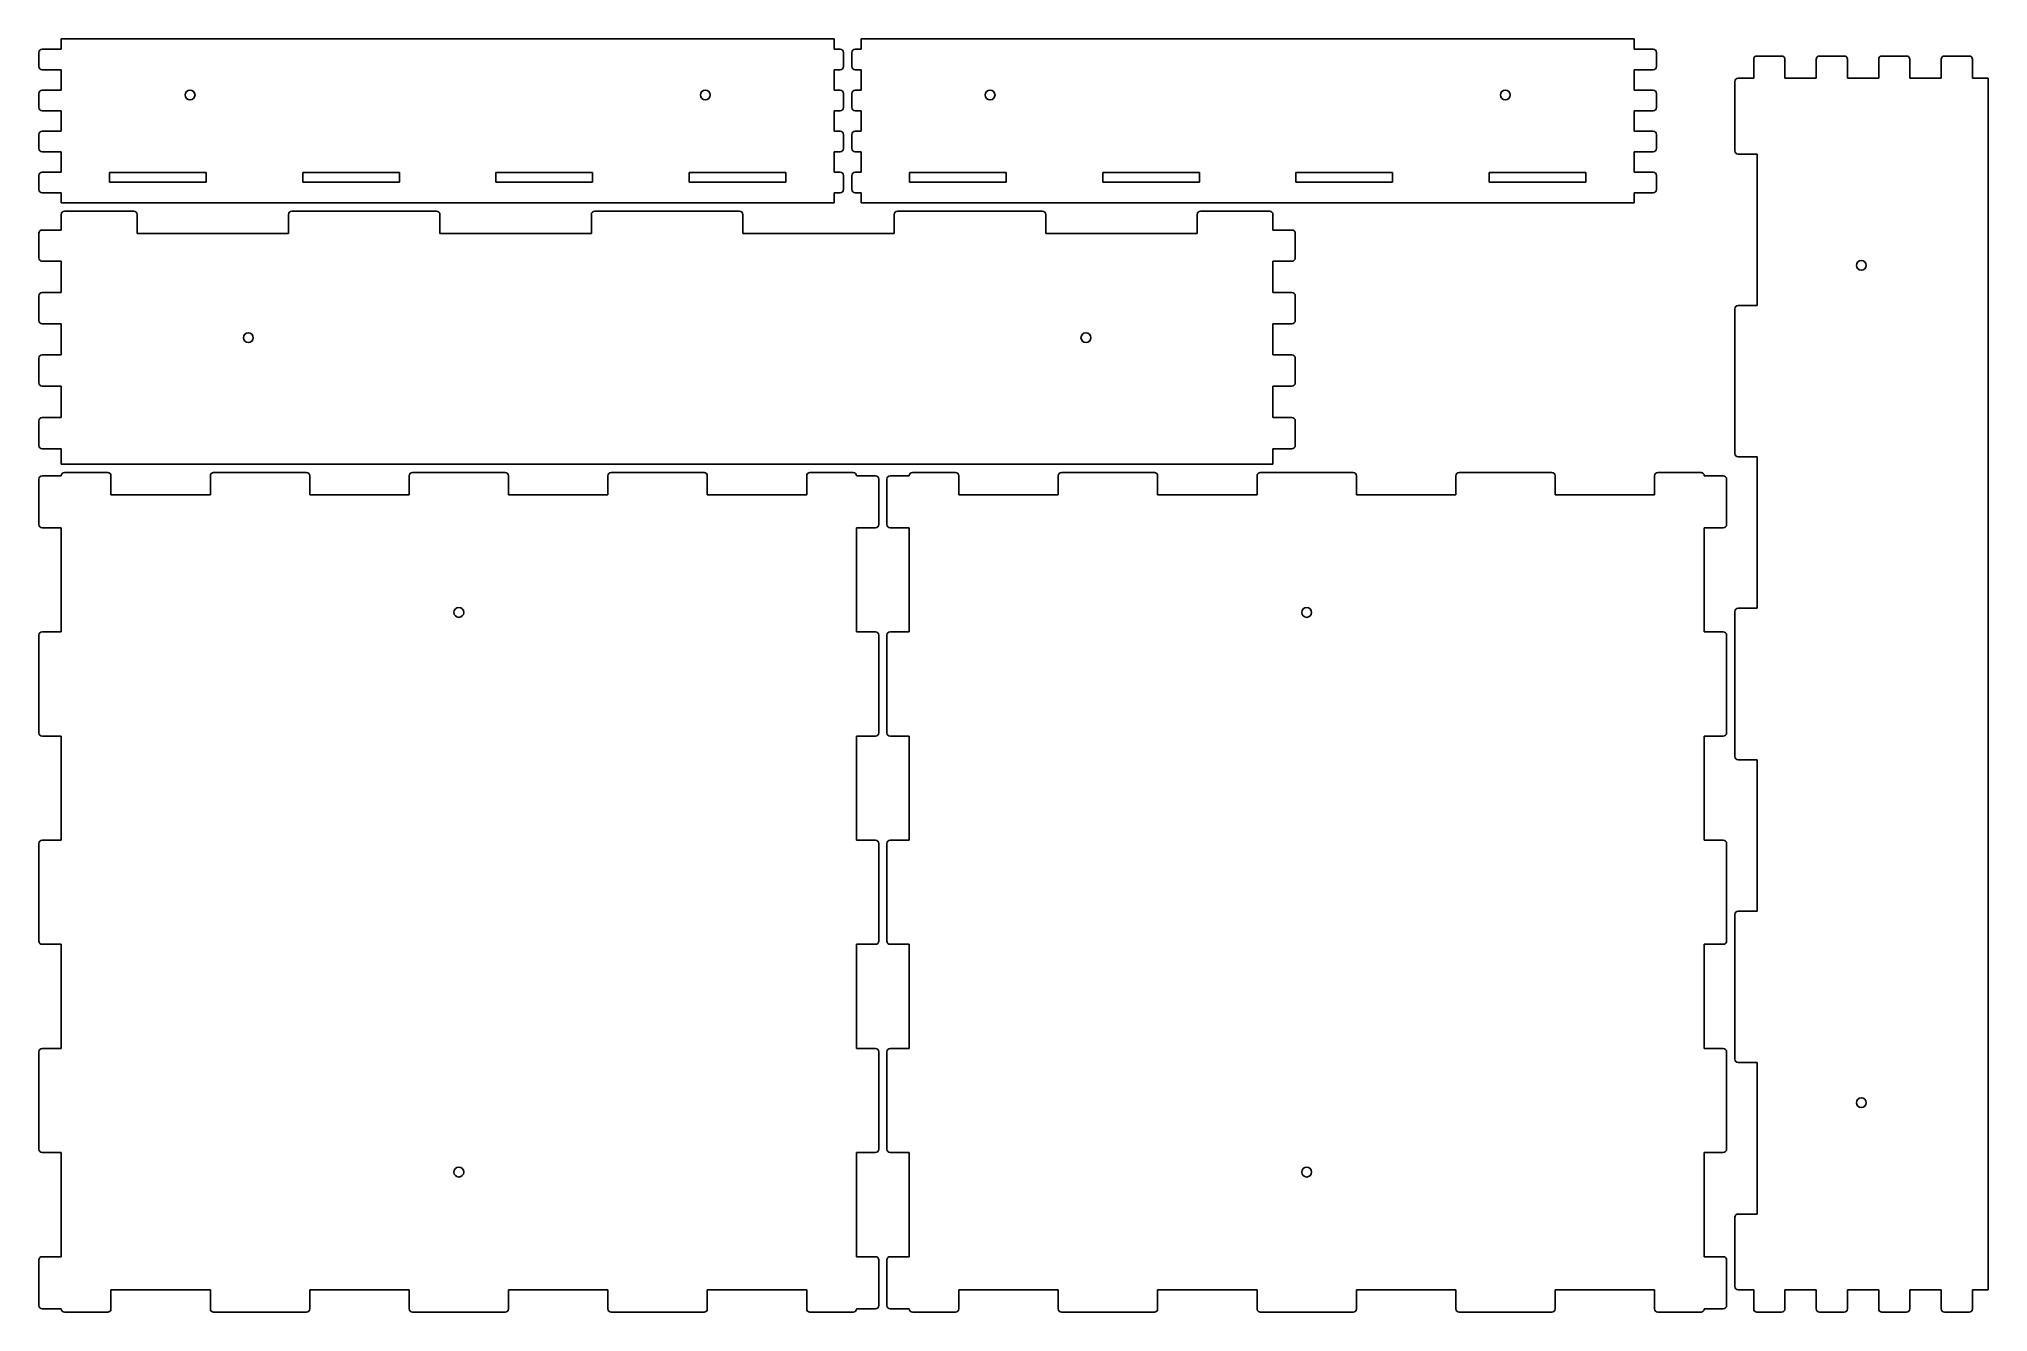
# Model space of a CAD drawing. Header units: millimetres. Extents: x 0 to 1188, y 0 to 776.
import ezdxf

# ---------------------------------------------------------------- set-up
doc = ezdxf.new("R2010")
doc.units = ezdxf.units.MM
doc.layers.add('SheetCutProfiles', color=7, linetype='CONTINUOUS')

msp = doc.modelspace()

# ---------------------------------------------------------------- linework, layer by layer
at = {"layer": 'SheetCutProfiles'}
for p, q in [((13.6, 776.4), (13.6, 770.15)), ((484.8, 776.4), (13.6, 776.4)), ((484.8, 776.4), (484.8, 770.15)), ((501.4, 776.4), (972.6, 776.4)), ((501.4, 776.4), (501.4, 770.15)), ((972.6, 776.4), (972.6, 770.15)), ((0, 768.15), (0, 759.65)), ((2, 770.15), (13.6, 770.15)), ((488.6, 770.15), (484.8, 770.15)), ((490.6, 768.15), (490.6, 759.65)), ((495.6, 768.15), (495.6, 759.65)), ((497.6, 770.15), (501.4, 770.15)), ((984.2, 770.15), (972.6, 770.15)), ((986.2, 768.15), (986.2, 759.65)), ((1045.525, 752.4), (1045.525, 764)), ((1062.575, 766), (1047.525, 766)), ((1064.575, 764), (1064.575, 752.4)), ((1083.625, 752.4), (1083.625, 764)), ((1100.675, 766), (1085.625, 766)), ((1102.675, 764), (1102.675, 752.4)), ((1121.725, 752.4), (1121.725, 764)), ((1138.775, 766), (1123.725, 766)), ((1140.775, 764), (1140.775, 752.4)), ((1159.825, 752.4), (1159.825, 764)), ((1176.875, 766), (1161.825, 766)), ((1178.875, 764), (1178.875, 752.4)), ((13.6, 757.65), (2, 757.65)), ((13.6, 757.65), (13.6, 745.15)), ((484.8, 757.65), (488.6, 757.65)), ((484.8, 757.65), (484.8, 745.15)), ((501.4, 757.65), (497.6, 757.65)), ((501.4, 757.65), (501.4, 745.15)), ((972.6, 757.65), (972.6, 745.15)), ((972.6, 757.65), (984.2, 757.65)), ((1034, 750.4), (1034, 708.225)), ((1045.525, 752.4), (1036, 752.4)), ((1083.625, 752.4), (1064.575, 752.4)), ((1121.725, 752.4), (1102.675, 752.4)), ((1159.825, 752.4), (1140.775, 752.4)), ((1188.4, 752.4), (1178.875, 752.4)), ((1188.4, 752.4), (1188.4, 13.6)), ((0, 743.15), (0, 734.65)), ((2, 745.15), (13.6, 745.15)), ((488.6, 745.15), (484.8, 745.15)), ((490.6, 743.15), (490.6, 734.65)), ((495.6, 743.15), (495.6, 734.65)), ((497.6, 745.15), (501.4, 745.15)), ((984.2, 745.15), (972.6, 745.15)), ((986.2, 743.15), (986.2, 734.65)), ((13.6, 732.65), (2, 732.65)), ((13.6, 732.65), (13.6, 720.15)), ((484.8, 732.65), (488.6, 732.65)), ((484.8, 732.65), (484.8, 720.15)), ((501.4, 732.65), (497.6, 732.65)), ((501.4, 732.65), (501.4, 720.15)), ((972.6, 732.65), (972.6, 720.15)), ((972.6, 732.65), (984.2, 732.65)), ((0, 718.15), (0, 709.65)), ((2, 720.15), (13.6, 720.15)), ((488.6, 720.15), (484.8, 720.15)), ((490.6, 718.15), (490.6, 709.65)), ((495.6, 718.15), (495.6, 709.65)), ((497.6, 720.15), (501.4, 720.15)), ((984.2, 720.15), (972.6, 720.15)), ((986.2, 718.15), (986.2, 709.65)), ((13.6, 707.65), (2, 707.65)), ((13.6, 707.65), (13.6, 695.15)), ((484.8, 707.65), (488.6, 707.65)), ((484.8, 707.65), (484.8, 695.15)), ((501.4, 707.65), (497.6, 707.65)), ((501.4, 707.65), (501.4, 695.15)), ((972.6, 707.65), (972.6, 695.15)), ((972.6, 707.65), (984.2, 707.65)), ((1036, 706.225), (1047.6, 706.225)), ((1047.6, 706.225), (1047.6, 613.875)), ((0, 693.15), (0, 684.65)), ((2, 695.15), (13.6, 695.15)), ((43.05, 694.9), (101.95, 694.9)), ((43.05, 689.1), (43.05, 694.9)), ((101.95, 694.9), (101.95, 689.1)), ((160.85, 694.9), (219.75, 694.9)), ((160.85, 689.1), (160.85, 694.9)), ((219.75, 694.9), (219.75, 689.1)), ((278.65, 694.9), (337.55, 694.9)), ((278.65, 689.1), (278.65, 694.9)), ((337.55, 694.9), (337.55, 689.1)), ((396.45, 694.9), (455.35, 694.9)), ((396.45, 689.1), (396.45, 694.9)), ((455.35, 694.9), (455.35, 689.1)), ((488.6, 695.15), (484.8, 695.15)), ((490.6, 693.15), (490.6, 684.65)), ((495.6, 693.15), (495.6, 684.65)), ((497.6, 695.15), (501.4, 695.15)), ((589.75, 694.9), (530.85, 694.9)), ((530.85, 694.9), (530.85, 689.1)), ((589.75, 689.1), (589.75, 694.9)), ((707.55, 694.9), (648.65, 694.9)), ((648.65, 694.9), (648.65, 689.1)), ((707.55, 689.1), (707.55, 694.9)), ((825.35, 694.9), (766.45, 694.9)), ((766.45, 694.9), (766.45, 689.1)), ((825.35, 689.1), (825.35, 694.9)), ((943.15, 694.9), (884.25, 694.9)), ((884.25, 694.9), (884.25, 689.1)), ((943.15, 689.1), (943.15, 694.9)), ((984.2, 695.15), (972.6, 695.15)), ((986.2, 693.15), (986.2, 684.65)), ((13.6, 682.65), (2, 682.65)), ((13.6, 682.65), (13.6, 676.4)), ((101.95, 689.1), (43.05, 689.1)), ((219.75, 689.1), (160.85, 689.1)), ((337.55, 689.1), (278.65, 689.1)), ((455.35, 689.1), (396.45, 689.1)), ((484.8, 682.65), (488.6, 682.65)), ((484.8, 682.65), (484.8, 676.4)), ((501.4, 682.65), (497.6, 682.65)), ((501.4, 682.65), (501.4, 676.4)), ((530.85, 689.1), (589.75, 689.1)), ((648.65, 689.1), (707.55, 689.1)), ((766.45, 689.1), (825.35, 689.1)), ((884.25, 689.1), (943.15, 689.1)), ((972.6, 682.65), (972.6, 676.4)), ((972.6, 682.65), (984.2, 682.65)), ((484.8, 676.4), (13.6, 676.4)), ((13.6, 659.875), (13.6, 669.4)), ((15.6, 671.4), (57.775, 671.4)), ((59.775, 669.4), (59.775, 657.8)), ((152.125, 657.8), (152.125, 669.4)), ((154.125, 671.4), (242.475, 671.4)), ((244.475, 669.4), (244.475, 657.8)), ((336.825, 657.8), (336.825, 669.4)), ((338.825, 671.4), (427.175, 671.4)), ((429.175, 669.4), (429.175, 657.8)), ((501.4, 676.4), (972.6, 676.4)), ((521.525, 657.8), (521.525, 669.4)), ((523.525, 671.4), (611.875, 671.4)), ((613.875, 669.4), (613.875, 657.8)), ((706.225, 657.8), (706.225, 669.4)), ((708.225, 671.4), (750.4, 671.4)), ((752.4, 669.4), (752.4, 659.875)), ((0, 642.825), (0, 657.875)), ((13.6, 659.875), (2, 659.875)), ((59.775, 657.8), (152.125, 657.8)), ((244.475, 657.8), (336.825, 657.8)), ((429.175, 657.8), (521.525, 657.8)), ((613.875, 657.8), (706.225, 657.8)), ((752.4, 659.875), (764, 659.875)), ((766, 642.825), (766, 657.875)), ((2, 640.825), (13.6, 640.825)), ((13.6, 621.775), (13.6, 640.825)), ((752.4, 621.775), (752.4, 640.825)), ((764, 640.825), (752.4, 640.825)), ((0, 604.725), (0, 619.775)), ((13.6, 621.775), (2, 621.775)), ((752.4, 621.775), (764, 621.775)), ((766, 604.725), (766, 619.775)), ((1034, 611.875), (1034, 523.525)), ((1047.6, 613.875), (1036, 613.875)), ((2, 602.725), (13.6, 602.725)), ((13.6, 583.675), (13.6, 602.725)), ((752.4, 583.675), (752.4, 602.725)), ((764, 602.725), (752.4, 602.725)), ((13.6, 583.675), (2, 583.675)), ((752.4, 583.675), (764, 583.675)), ((0, 566.625), (0, 581.675)), ((766, 566.625), (766, 581.675)), ((2, 564.625), (13.6, 564.625)), ((13.6, 545.575), (13.6, 564.625)), ((752.4, 545.575), (752.4, 564.625)), ((764, 564.625), (752.4, 564.625)), ((0, 528.525), (0, 543.575)), ((13.6, 545.575), (2, 545.575)), ((752.4, 545.575), (764, 545.575)), ((766, 528.525), (766, 543.575)), ((2, 526.525), (13.6, 526.525)), ((13.6, 517), (13.6, 526.525)), ((752.4, 517), (752.4, 526.525)), ((764, 526.525), (752.4, 526.525)), ((13.6, 517), (752.4, 517)), ((15.6, 512), (41.9, 512)), ((106.5, 512), (163.1, 512)), ((227.7, 512), (284.3, 512)), ((348.9, 512), (405.5, 512)), ((470.1, 512), (496.4, 512)), ((558.9, 512), (532.6, 512)), ((680.1, 512), (623.5, 512)), ((801.3, 512), (744.7, 512)), ((922.5, 512), (865.9, 512)), ((1013.4, 512), (987.1, 512)), ((1036, 521.525), (1047.6, 521.525)), ((1047.6, 521.525), (1047.6, 429.175)), ((0, 508), (0, 480.25)), ((13.6, 510), (2, 510)), ((43.9, 498.4), (43.9, 510)), ((104.5, 510), (104.5, 498.4)), ((165.1, 498.4), (165.1, 510)), ((225.7, 510), (225.7, 498.4)), ((286.3, 498.4), (286.3, 510)), ((346.9, 510), (346.9, 498.4)), ((407.5, 498.4), (407.5, 510)), ((468.1, 510), (468.1, 498.4)), ((510, 510), (498.4, 510)), ((512, 480.25), (512, 508)), ((517, 480.25), (517, 508)), ((519, 510), (530.6, 510)), ((560.9, 510), (560.9, 498.4)), ((621.5, 498.4), (621.5, 510)), ((682.1, 510), (682.1, 498.4)), ((742.7, 498.4), (742.7, 510)), ((803.3, 510), (803.3, 498.4)), ((863.9, 498.4), (863.9, 510)), ((924.5, 510), (924.5, 498.4)), ((985.1, 498.4), (985.1, 510)), ((1015.4, 510), (1027, 510)), ((1029, 508), (1029, 480.25)), ((104.5, 498.4), (43.9, 498.4)), ((225.7, 498.4), (165.1, 498.4)), ((346.9, 498.4), (286.3, 498.4)), ((468.1, 498.4), (407.5, 498.4)), ((560.9, 498.4), (621.5, 498.4)), ((682.1, 498.4), (742.7, 498.4)), ((803.3, 498.4), (863.9, 498.4)), ((924.5, 498.4), (985.1, 498.4)), ((2, 478.25), (13.6, 478.25)), ((13.6, 478.25), (13.6, 414.75)), ((498.4, 478.25), (510, 478.25)), ((498.4, 414.75), (498.4, 478.25)), ((530.6, 478.25), (519, 478.25)), ((530.6, 414.75), (530.6, 478.25)), ((1015.4, 478.25), (1015.4, 414.75)), ((1027, 478.25), (1015.4, 478.25)), ((1047.6, 429.175), (1036, 429.175)), ((1034, 427.175), (1034, 338.825)), ((0, 412.75), (0, 353.25)), ((13.6, 414.75), (2, 414.75)), ((510, 414.75), (498.4, 414.75)), ((512, 353.25), (512, 412.75)), ((517, 353.25), (517, 412.75)), ((519, 414.75), (530.6, 414.75)), ((1015.4, 414.75), (1027, 414.75)), ((1029, 412.75), (1029, 353.25)), ((2, 351.25), (13.6, 351.25)), ((13.6, 351.25), (13.6, 287.75)), ((498.4, 351.25), (510, 351.25)), ((498.4, 287.75), (498.4, 351.25)), ((530.6, 351.25), (519, 351.25)), ((530.6, 287.75), (530.6, 351.25)), ((1015.4, 351.25), (1015.4, 287.75)), ((1027, 351.25), (1015.4, 351.25)), ((1036, 336.825), (1047.6, 336.825)), ((1047.6, 336.825), (1047.6, 244.475)), ((0, 285.75), (0, 226.25)), ((13.6, 287.75), (2, 287.75)), ((510, 287.75), (498.4, 287.75)), ((512, 226.25), (512, 285.75)), ((517, 226.25), (517, 285.75)), ((519, 287.75), (530.6, 287.75)), ((1015.4, 287.75), (1027, 287.75)), ((1029, 285.75), (1029, 226.25)), ((1034, 242.475), (1034, 154.125)), ((1047.6, 244.475), (1036, 244.475)), ((2, 224.25), (13.6, 224.25)), ((13.6, 224.25), (13.6, 160.75)), ((498.4, 224.25), (510, 224.25)), ((498.4, 160.75), (498.4, 224.25)), ((530.6, 224.25), (519, 224.25)), ((530.6, 160.75), (530.6, 224.25)), ((1015.4, 224.25), (1015.4, 160.75)), ((1027, 224.25), (1015.4, 224.25)), ((0, 158.75), (0, 99.25)), ((13.6, 160.75), (2, 160.75)), ((510, 160.75), (498.4, 160.75)), ((512, 99.25), (512, 158.75)), ((517, 99.25), (517, 158.75)), ((519, 160.75), (530.6, 160.75)), ((1015.4, 160.75), (1027, 160.75)), ((1029, 158.75), (1029, 99.25)), ((1036, 152.125), (1047.6, 152.125)), ((1047.6, 152.125), (1047.6, 59.775)), ((2, 97.25), (13.6, 97.25)), ((13.6, 97.25), (13.6, 33.75)), ((498.4, 97.25), (510, 97.25)), ((498.4, 33.75), (498.4, 97.25)), ((530.6, 97.25), (519, 97.25)), ((530.6, 33.75), (530.6, 97.25)), ((1015.4, 97.25), (1015.4, 33.75)), ((1027, 97.25), (1015.4, 97.25)), ((1047.6, 59.775), (1036, 59.775)), ((1034, 57.775), (1034, 15.6)), ((0, 31.75), (0, 4)), ((13.6, 33.75), (2, 33.75)), ((510, 33.75), (498.4, 33.75)), ((512, 4), (512, 31.75)), ((517, 4), (517, 31.75)), ((519, 33.75), (530.6, 33.75)), ((1015.4, 33.75), (1027, 33.75)), ((1029, 31.75), (1029, 4)), ((43.9, 13.6), (104.5, 13.6)), ((43.9, 2), (43.9, 13.6)), ((104.5, 13.6), (104.5, 2)), ((165.1, 13.6), (225.7, 13.6)), ((165.1, 2), (165.1, 13.6)), ((225.7, 13.6), (225.7, 2)), ((286.3, 13.6), (346.9, 13.6)), ((286.3, 2), (286.3, 13.6)), ((346.9, 13.6), (346.9, 2)), ((407.5, 13.6), (468.1, 13.6)), ((407.5, 2), (407.5, 13.6)), ((468.1, 13.6), (468.1, 2)), ((560.9, 13.6), (560.9, 2)), ((621.5, 13.6), (560.9, 13.6)), ((621.5, 2), (621.5, 13.6)), ((682.1, 13.6), (682.1, 2)), ((742.7, 13.6), (682.1, 13.6)), ((742.7, 2), (742.7, 13.6)), ((803.3, 13.6), (803.3, 2)), ((863.9, 13.6), (803.3, 13.6)), ((863.9, 2), (863.9, 13.6)), ((924.5, 13.6), (924.5, 2)), ((985.1, 13.6), (924.5, 13.6)), ((985.1, 2), (985.1, 13.6)), ((1036, 13.6), (1045.525, 13.6)), ((1045.525, 13.6), (1045.525, 2)), ((1083.625, 13.6), (1064.575, 13.6)), ((1064.575, 2), (1064.575, 13.6)), ((1083.625, 13.6), (1083.625, 2)), ((1121.725, 13.6), (1102.675, 13.6)), ((1102.675, 2), (1102.675, 13.6)), ((1121.725, 13.6), (1121.725, 2)), ((1159.825, 13.6), (1140.775, 13.6)), ((1140.775, 2), (1140.775, 13.6)), ((1159.825, 13.6), (1159.825, 2)), ((1188.4, 13.6), (1178.875, 13.6)), ((1178.875, 2), (1178.875, 13.6)), ((13.6, 2), (2, 2)), ((41.9, 0), (15.6, 0)), ((163.1, 0), (106.5, 0)), ((284.3, 0), (227.7, 0)), ((405.5, 0), (348.9, 0)), ((496.4, 0), (470.1, 0)), ((510, 2), (498.4, 2)), ((519, 2), (530.6, 2)), ((558.9, 0), (532.6, 0)), ((680.1, 0), (623.5, 0)), ((801.3, 0), (744.7, 0)), ((922.5, 0), (865.9, 0)), ((1013.4, 0), (987.1, 0)), ((1015.4, 2), (1027, 2)), ((1062.575, 0), (1047.525, 0)), ((1100.675, 0), (1085.625, 0)), ((1138.775, 0), (1123.725, 0)), ((1176.875, 0), (1161.825, 0))]:
    msp.add_line(p, q, dxfattribs=at)
for centre in [(92.133, 742.25), (406.267, 742.25), (579.933, 742.25), (894.067, 742.25), (1111.2, 638.333), (127.667, 594.2), (638.333, 594.2), (256, 426.667), (773, 426.667), (1111.2, 127.667), (256, 85.333), (773, 85.333)]:
    msp.add_circle(centre, 3, dxfattribs=at)
for centre, start, end in [((2, 768.15), 90, 180), ((488.6, 768.15), 0, 90), ((497.6, 768.15), 90, 180), ((984.2, 768.15), 0, 90), ((1047.525, 764), 90, 180), ((1062.575, 764), 0, 90), ((1085.625, 764), 90, 180), ((1100.675, 764), 0, 90), ((1123.725, 764), 90, 180), ((1138.775, 764), 0, 90), ((1161.825, 764), 90, 180), ((1176.875, 764), 0, 90), ((2, 759.65), 180, -90), ((488.6, 759.65), -90, 0), ((497.6, 759.65), 180, -90), ((984.2, 759.65), -90, 0), ((1036, 750.4), 90, 180), ((2, 743.15), 90, 180), ((488.6, 743.15), 0, 90), ((497.6, 743.15), 90, 180), ((984.2, 743.15), 0, 90), ((2, 734.65), 180, -90), ((488.6, 734.65), -90, 0), ((497.6, 734.65), 180, -90), ((984.2, 734.65), -90, 0), ((2, 718.15), 90, 180), ((488.6, 718.15), 0, 90), ((497.6, 718.15), 90, 180), ((984.2, 718.15), 0, 90), ((2, 709.65), 180, -90), ((488.6, 709.65), -90, 0), ((497.6, 709.65), 180, -90), ((984.2, 709.65), -90, 0), ((1036, 708.225), 180, -90), ((2, 693.15), 90, 180), ((488.6, 693.15), 0, 90), ((497.6, 693.15), 90, 180), ((984.2, 693.15), 0, 90), ((2, 684.65), 180, -90), ((488.6, 684.65), -90, 0), ((497.6, 684.65), 180, -90), ((984.2, 684.65), -90, 0), ((15.6, 669.4), 90, 180), ((57.775, 669.4), 0, 90), ((154.125, 669.4), 90, 180), ((242.475, 669.4), 0, 90), ((338.825, 669.4), 90, 180), ((427.175, 669.4), 0, 90), ((523.525, 669.4), 90, 180), ((611.875, 669.4), 0, 90), ((708.225, 669.4), 90, 180), ((750.4, 669.4), 0, 90), ((2, 657.875), 90, 180), ((764, 657.875), 0, 90), ((2, 642.825), 180, -90), ((764, 642.825), -90, 0), ((2, 619.775), 90, 180), ((764, 619.775), 0, 90), ((1036, 611.875), 90, 180), ((2, 604.725), 180, -90), ((764, 604.725), -90, 0), ((2, 581.675), 90, 180), ((764, 581.675), 0, 90), ((2, 566.625), 180, -90), ((764, 566.625), -90, 0), ((2, 543.575), 90, 180), ((764, 543.575), 0, 90), ((2, 528.525), 180, -90), ((764, 528.525), -90, 0), ((1036, 523.525), 180, -90), ((15.6, 510), 90, 180), ((41.9, 510), 0, 90), ((106.5, 510), 90, 180), ((163.1, 510), 0, 90), ((227.7, 510), 90, 180), ((284.3, 510), 0, 90), ((348.9, 510), 90, 180), ((405.5, 510), 0, 90), ((470.1, 510), 90, 180), ((496.4, 510), 0, 90), ((532.6, 510), 90, 180), ((558.9, 510), 0, 90), ((623.5, 510), 90, 180), ((680.1, 510), 0, 90), ((744.7, 510), 90, 180), ((801.3, 510), 0, 90), ((865.9, 510), 90, 180), ((922.5, 510), 0, 90), ((987.1, 510), 90, 180), ((1013.4, 510), 0, 90), ((2, 508), 90, 180), ((510, 508), 0, 90), ((519, 508), 90, 180), ((1027, 508), 0, 90), ((2, 480.25), 180, -90), ((510, 480.25), -90, 0), ((519, 480.25), 180, -90), ((1027, 480.25), -90, 0), ((1036, 427.175), 90, 180), ((2, 412.75), 90, 180), ((510, 412.75), 0, 90), ((519, 412.75), 90, 180), ((1027, 412.75), 0, 90), ((2, 353.25), 180, -90), ((510, 353.25), -90, 0), ((519, 353.25), 180, -90), ((1027, 353.25), -90, 0), ((1036, 338.825), 180, -90), ((2, 285.75), 90, 180), ((510, 285.75), 0, 90), ((519, 285.75), 90, 180), ((1027, 285.75), 0, 90), ((1036, 242.475), 90, 180), ((2, 226.25), 180, -90), ((510, 226.25), -90, 0), ((519, 226.25), 180, -90), ((1027, 226.25), -90, 0), ((2, 158.75), 90, 180), ((510, 158.75), 0, 90), ((519, 158.75), 90, 180), ((1027, 158.75), 0, 90), ((1036, 154.125), 180, -90), ((2, 99.25), 180, -90), ((510, 99.25), -90, 0), ((519, 99.25), 180, -90), ((1027, 99.25), -90, 0), ((1036, 57.775), 90, 180), ((2, 31.75), 90, 180), ((510, 31.75), 0, 90), ((519, 31.75), 90, 180), ((1027, 31.75), 0, 90), ((1036, 15.6), 180, -90), ((2, 4), 180, -90), ((15.6, 2), 180, -90), ((41.9, 2), -90, 0), ((106.5, 2), 180, -90), ((163.1, 2), -90, 0), ((227.7, 2), 180, -90), ((284.3, 2), -90, 0), ((348.9, 2), 180, -90), ((405.5, 2), -90, 0), ((470.1, 2), 180, -90), ((496.4, 2), -90, 0), ((510, 4), -90, 0), ((519, 4), 180, -90), ((532.6, 2), 180, -90), ((558.9, 2), -90, 0), ((623.5, 2), 180, -90), ((680.1, 2), -90, 0), ((744.7, 2), 180, -90), ((801.3, 2), -90, 0), ((865.9, 2), 180, -90), ((922.5, 2), -90, 0), ((987.1, 2), 180, -90), ((1013.4, 2), -90, 0), ((1027, 4), -90, 0), ((1047.525, 2), 180, -90), ((1062.575, 2), -90, 0), ((1085.625, 2), 180, -90), ((1100.675, 2), -90, 0), ((1123.725, 2), 180, -90), ((1138.775, 2), -90, 0), ((1161.825, 2), 180, -90), ((1176.875, 2), -90, 0)]:
    msp.add_arc(centre, 2, start, end, dxfattribs=at)

doc.saveas('drawing.dxf')
